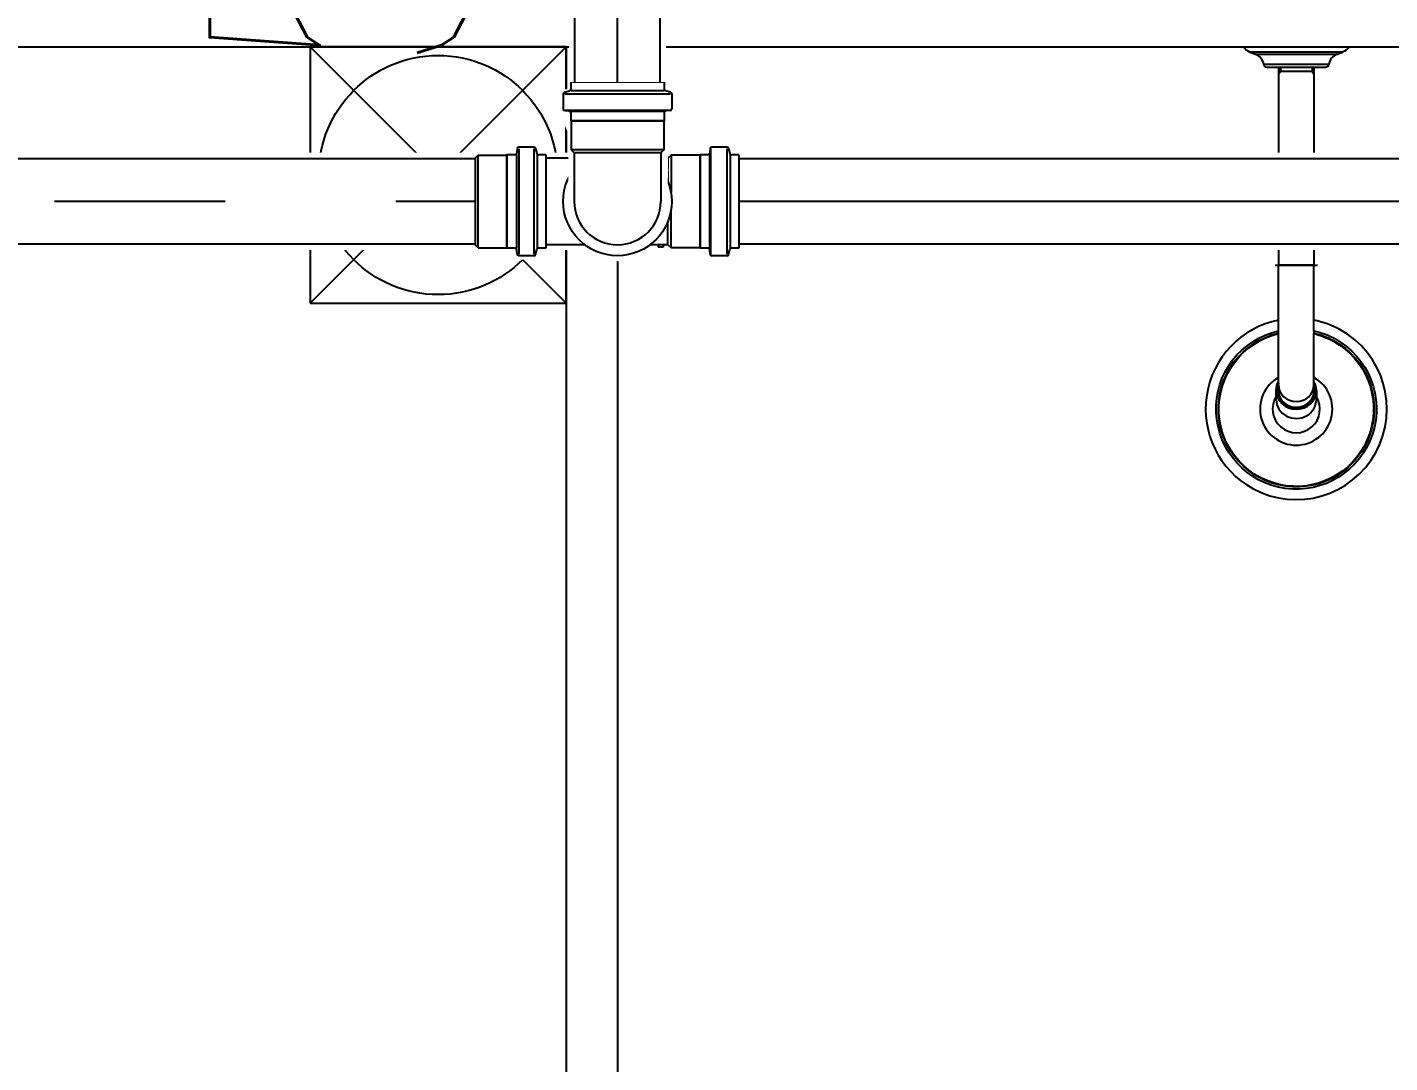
# Model space of a CAD drawing. Header units: inches. Extents: x 542787 to 543192, y 9574025 to 9574373.
# Drawn here: x 543041.05 to 543041.848, y 9574114.46 to 9574115.066 of the extents above; entities that cross this region are included whole.
import ezdxf
from ezdxf.enums import TextEntityAlignment as Align

# ---------------------------------------------------------------- set-up
doc = ezdxf.new("R2010")
doc.units = ezdxf.units.IN
doc.header["$MEASUREMENT"] = 0
doc.linetypes.add('DASHDOT', pattern=[1, 0.5, -0.25, 0, -0.25])
for name, color, linetype in [('EIXO', 8, 'Continuous'), ('I-ARQ', 8, 'Continuous'), ('I-ESGOTO', 6, 'Continuous'), ('I-NORMO_INST', 4, 'Continuous')]:
    doc.layers.add(name, color=color, linetype=linetype)
doc.styles.add('125', font='ROMANS.SHX', dxfattribs={"width": 0.7, "height": 0.25})
doc.styles.add('25', font='ROMANS.SHX', dxfattribs={"width": 0.7, "height": 0.05})

# ---------------------------------------------------------------- blocks, each defined once
blk = doc.blocks.new('*U99')
at = {"color": 2}
blk.add_wipeout([(0, 0.02847), (5.3009, 0.02847), (5.3009, -0.02847), (0, -0.02847)], dxfattribs=at)
for p, q in [((0, 0.025), (5.3009, 0.025)), ((0, -0.025), (5.3009, -0.025))]:
    blk.add_line(p, q)
at = {"layer": 'EIXO', "linetype": 'DASHDOT', "ltscale": 0.01}
blk.add_line((0, 0), (5.3009, 0), dxfattribs=at)
blk = doc.blocks.new('*U126')
at = {"color": 2}
blk.add_wipeout([(-0.03469, -0.04905), (-0.03224, -0.04586), (-0.03024, -0.04533), (-0.03024, -0.03967), (-0.02824, -0.03967), (-0.02824, -0.02003), (-0.03595, -0.00022), (-0.02824, 0.02157), (-0.02974, 0.0217), (-0.02974, 0.02886), (-0.02866, 0.02895), (-0.03004, 0.03033), (-0.03004, 0.04713), (-0.03024, 0.04733), (-0.03024, 0.05177), (-0.03168, 0.05189), (-0.03469, 0.05518), (-0.03469, 0.06395), (-0.03224, 0.06714), (-0.03024, 0.06767), (-0.03024, 0.07102), (0.02906, 0.07102), (0.02906, 0.06767), (0.03107, 0.06714), (0.03351, 0.06395), (0.03351, 0.05518), (0.0305, 0.05189), (0.02906, 0.05177), (0.02906, 0.04578), (0.02886, 0.04578), (0.02886, 0.03033), (0.02749, 0.02895), (0.02856, 0.02886), (0.02856, 0.0217), (0.02706, 0.02157), (0.03482, 0.00126), (0.02706, -0.02003), (0.02706, -0.03967), (0.02906, -0.03967), (0.02906, -0.04533), (0.03107, -0.04586), (0.03351, -0.04905), (0.03351, -0.05782), (0.0305, -0.06111), (0.02906, -0.06123), (0.02906, -0.06567), (0.02882, -0.06592), (0.02882, -0.08267), (0.02572, -0.08348), (-0.02689, -0.08348), (-0.02999, -0.08267), (-0.02999, -0.06592), (-0.03024, -0.06567), (-0.03024, -0.06123), (-0.03168, -0.06111), (-0.03469, -0.05782)], dxfattribs=at)
for p, q in [((-0.03239, 0.06395), (-0.03239, 0.05518)), ((-0.03165, 0.06491), (-0.02868, 0.06571)), ((-0.03139, 0.06395), (0.03021, 0.06395)), ((-0.02794, 0.07102), (0.02676, 0.07102)), ((-0.02794, 0.07102), (-0.02794, 0.06667)), ((0.02676, 0.07102), (0.02676, 0.06667)), ((0.03047, 0.06491), (0.0275, 0.06571)), ((0.03121, 0.06395), (0.03121, 0.05518)), ((-0.03148, 0.05418), (-0.02885, 0.05395)), ((-0.03139, 0.05445), (0.03021, 0.05445)), ((-0.02794, 0.05296), (-0.02794, 0.04828)), ((-0.02794, 0.04828), (0.02676, 0.04828)), ((-0.02794, 0.04828), (-0.02774, 0.04808)), ((-0.02774, 0.04808), (-0.02774, 0.03128)), ((0.02676, 0.04828), (0.02656, 0.04808)), ((0.02656, 0.04808), (0.02656, 0.03128)), ((0.02676, 0.05296), (0.02676, 0.04828)), ((0.0303, 0.05418), (0.02767, 0.05395)), ((-0.02774, 0.03128), (-0.00589, 0.03128)), ((-0.02774, 0.03128), (-0.02594, 0.02948)), ((-0.02594, 0.02688), (-0.02744, 0.02675)), ((-0.02744, 0.02675), (-0.02744, 0.02381)), ((-0.02594, 0.02948), (-0.02594, 0.01912)), ((0.02656, 0.03128), (0.00472, 0.03128)), ((0.02656, 0.03128), (0.02476, 0.02948)), ((0.02476, 0.02948), (0.02476, 0.01912)), ((0.02476, 0.02688), (0.02626, 0.02675)), ((0.02626, 0.02675), (0.02626, 0.02381)), ((-0.02594, 0.02368), (-0.02744, 0.02381)), ((0.02476, 0.02368), (0.02626, 0.02381)), ((-0.02594, -0.01927), (-0.02594, -0.04198)), ((0.02476, -0.01927), (0.02476, -0.04198)), ((-0.03165, -0.04809), (-0.02868, -0.04729)), ((-0.02794, -0.04198), (0.02676, -0.04198)), ((-0.02794, -0.04198), (-0.02794, -0.04633)), ((0.02676, -0.04198), (0.02676, -0.04633)), ((0.03047, -0.04809), (0.0275, -0.04729)), ((-0.03239, -0.04905), (-0.03239, -0.05782)), ((-0.03139, -0.04905), (0.03021, -0.04905)), ((0.03121, -0.04905), (0.03121, -0.05782)), ((-0.03148, -0.05882), (-0.02885, -0.05905)), ((-0.03139, -0.05782), (0.03021, -0.05782)), ((-0.02794, -0.06004), (-0.02794, -0.06472)), ((0.02676, -0.06004), (0.02676, -0.06472)), ((0.0303, -0.05882), (0.02767, -0.05905)), ((-0.02794, -0.06472), (-0.02769, -0.06497)), ((-0.02769, -0.08172), (-0.02769, -0.06497)), ((0.02676, -0.06472), (0.02652, -0.06497)), ((0.02652, -0.08172), (0.02652, -0.06497)), ((-0.02769, -0.08172), (-0.02594, -0.08348)), ((-0.02594, -0.08348), (0.02476, -0.08348)), ((0.02652, -0.08172), (0.02476, -0.08348))]:
    blk.add_line(p, q)
at = {"color": 8}
for p, q in [((-0.02794, 0.06591), (0.02676, 0.06591)), ((-0.02794, 0.05388), (0.02676, 0.05388)), ((-0.02774, 0.04808), (0.02656, 0.04808)), ((-0.02594, 0.02948), (-0.01233, 0.02948)), ((0.02476, 0.02948), (0.01115, 0.02948)), ((-0.02794, -0.04709), (0.02676, -0.04709)), ((-0.02594, -0.04198), (0.02476, -0.04198)), ((-0.02794, -0.05912), (0.02676, -0.05912)), ((0.02676, -0.06472), (-0.02794, -0.06472)), ((-0.02769, -0.06497), (0.02652, -0.06497)), ((0.02652, -0.08172), (-0.02769, -0.08172))]:
    blk.add_line(p, q, dxfattribs=at)
blk.add_lwpolyline([(0.02526, -0.01653), (0.02526, -0.01653, 0.174705)], format="xyb")
for radius in [0.0318, 0.02555]:
    blk.add_circle((-0.00059, -0.00008), radius)
blk.add_circle((-0.00059, -0.00008), 0.02735, dxfattribs=at)
for centre, start, end in [((-0.03139, 0.06395), 105, 180), ((-0.02894, 0.06667), 285, 360), ((0.02776, 0.06667), 180, 255), ((0.03021, 0.06395), 360, 75), ((-0.03139, 0.05518), 180, 265), ((-0.02894, 0.05296), 360, 85), ((0.02776, 0.05296), 95, 180), ((0.03021, 0.05518), 275, 360), ((-0.02894, -0.04633), 285, 360), ((0.02776, -0.04633), 180, 255), ((-0.03139, -0.04905), 105, 180), ((0.03021, -0.04905), 360, 75), ((-0.03139, -0.05782), 180, 265), ((-0.02894, -0.06004), 360, 85), ((0.02776, -0.06004), 95, 180), ((0.03021, -0.05782), 275, 360)]:
    blk.add_arc(centre, 0.001, start, end)
blk = doc.blocks.new('*U207')
at = {"color": 1, "style": '25'}
for tag, flags, p in [('MARCA', 1, (0.00003, -0.18766)), ('QUANT.', 3, (0.00003, -0.27182))]:
    blk.add_attdef(tag, text='', height=0.05, dxfattribs=dict(at, flags=flags)).set_placement(p, align=Align.CENTER)
at = {"color": 2}
blk.add_wipeout([(0.02866, -0.02454), (0.02936, -0.04125), (0.03397, -0.05142), (0.03397, -0.06558), (0.02936, -0.06558), (0.02936, -0.07), (0, -0.07), (-0.02936, -0.07), (-0.02936, -0.06607), (-0.03397, -0.06607), (-0.03397, -0.05191), (-0.02917, -0.04169), (-0.0297, -0.01824), (-0.02925, -0.00883), (-0.02766, 0.00999), (-0.02392, 0.01957), (-0.01919, 0.02337), (-0.01244, 0.02728), (-0.006, 0.02973), (0.00543, 0.02912), (0.01477, 0.02636), (0.02112, 0.0214), (0.02579, 0.01294), (0.02873, 0.00358), (0.0287, -0.00546)], dxfattribs=at)
for p, q in [((0.02535, -0.02845), (0.02535, 0)), ((-0.02535, -0.02845), (-0.02535, 0)), ((-0.02715, -0.03025), (-0.02535, -0.02845)), ((-0.02715, -0.04705), (-0.02715, -0.03025)), ((-0.02715, -0.03025), (0.02715, -0.03025)), ((0.02715, -0.03025), (0.02535, -0.02845)), ((0.02715, -0.04705), (0.02715, -0.03025)), ((-0.02735, -0.04725), (-0.02715, -0.04705)), ((-0.02735, -0.05193), (-0.02735, -0.04725)), ((-0.02715, -0.04705), (0.02715, -0.04705)), ((0.02735, -0.04725), (0.02715, -0.04705)), ((0.02735, -0.05193), (0.02735, -0.04725)), ((-0.0318, -0.06292), (-0.0318, -0.05416)), ((-0.03089, -0.05316), (-0.02826, -0.05293)), ((0.0308, -0.05343), (-0.0308, -0.05343)), ((0.03089, -0.05316), (0.02826, -0.05293)), ((0.0318, -0.06292), (0.0318, -0.05416)), ((0.0308, -0.06292), (-0.0308, -0.06292)), ((-0.03106, -0.06389), (-0.02809, -0.06468)), ((-0.02735, -0.07), (-0.02735, -0.06565)), ((0.02735, -0.07), (-0.02735, -0.07)), ((0.02735, -0.07), (0.02735, -0.06565)), ((0.03106, -0.06389), (0.02809, -0.06468))]:
    blk.add_line(p, q)
at = {"color": 8}
for p, q in [((-0.02535, -0.02845), (0.02535, -0.02845)), ((-0.02735, -0.04725), (0.02735, -0.04725)), ((0.02735, -0.05285), (-0.02735, -0.05285)), ((0.02735, -0.06488), (-0.02735, -0.06488))]:
    blk.add_line(p, q, dxfattribs=at)
for centre, radius, start, end in [((0, 0), 0.02535, 0, 180), ((-0.0308, -0.05416), 0.001, 95, 180), ((-0.02835, -0.05193), 0.001, 275, 0), ((0.02835, -0.05193), 0.001, 180, 265), ((0.0308, -0.05416), 0.001, 0, 85), ((-0.0308, -0.06292), 0.001, 180, 255), ((0.0308, -0.06292), 0.001, 285, 0), ((-0.02835, -0.06565), 0.001, 0, 75), ((0.02835, -0.06565), 0.001, 105, 180)]:
    blk.add_arc(centre, radius, start, end)
at = {"color": 1, "style": '25', "flags": 1}
blk.add_attdef('DESCRICAO', text='', height=0.05, dxfattribs=at).set_placement((0.00003, -0.10848), align=Align.CENTER)
blk = doc.blocks.new('*U218')
at = {"color": 2}
blk.add_wipeout([(0.02847, 0), (0.02847, -0.46983), (-0.02847, -0.46983), (-0.02847, 0)], dxfattribs=at)
for p, q in [((-0.025, 0), (-0.025, -0.46983)), ((0.025, 0), (0.025, -0.46983))]:
    blk.add_line(p, q)
at = {"layer": 'EIXO', "linetype": 'DASHDOT', "ltscale": 0.01}
blk.add_line((0, 0), (0, -0.46983), dxfattribs=at)

msp = doc.modelspace()

# ---------------------------------------------------------------- linework, layer by layer
at = {"layer": 'I-ARQ'}
for p, q in [((543038.97101, 9574115.05451), (543044.69601, 9574115.05451)), ((543041.21601, 9574115.05451), (543041.21601, 9574114.90451)), ((543041.36601, 9574115.05451), (543041.21601, 9574115.05451)), ((543041.36601, 9574115.05451), (543041.21601, 9574114.90451)), ((543041.36601, 9574114.90451), (543041.21601, 9574115.05451)), ((543041.36601, 9574115.05451), (543041.36601, 9574113.84451)), ((543041.36601, 9574114.90451), (543041.36601, 9574115.05451)), ((543041.39601, 9574115.05451), (543041.39601, 9574113.84451)), ((543041.21601, 9574114.90451), (543041.36601, 9574114.90451))]:
    msp.add_line(p, q, dxfattribs=at)
at = {"layer": 'I-ARQ', "ltscale": 0.200747}
msp.add_lwpolyline([(543041.76638, 9574115.0515, -0.164371), (543041.76262, 9574115.05451), (543041.82439, 9574115.05451, -0.164371), (543041.82064, 9574115.0515)], format="xyb", dxfattribs=at)
at = {"layer": 'I-ARQ'}
msp.add_lwpolyline([(543041.82064, 9574115.0515), (543041.76638, 9574115.0515), (543041.76956, 9574115.05035), (543041.81746, 9574115.05035)], close=True, dxfattribs=at)
for points in [[(543041.77444, 9574115.04424, 0.280777), (543041.76956, 9574115.05035)], [(543041.81258, 9574115.04424, -0.377188), (543041.81059, 9574115.04249), (543041.77642, 9574115.04249, -0.377188), (543041.77444, 9574115.04424)], [(543041.81746, 9574115.05035, 0.280777), (543041.81258, 9574115.04424)], [(543041.78317, 9574114.89461, 0.700978), (543041.76807, 9574114.796, 1), (543041.81894, 9574114.88913, 0.07613), (543041.80384, 9574114.89461)], [(543041.80384, 9574114.88836, -0.06962), (543041.81602, 9574114.88377, -5.480122), (543041.78317, 9574114.88836)], [(543041.78317, 9574114.86104, 3.836175), (543041.80384, 9574114.86104)], [(543041.78174, 9574114.8499, 1.802734), (543041.80527, 9574114.8499)]]:
    msp.add_lwpolyline(points, format="xyb", dxfattribs=at)
at = {"layer": 'I-ARQ', "ltscale": 0.352288}
msp.add_lwpolyline([(543041.81258, 9574115.04424), (543041.77444, 9574115.04424)], dxfattribs=at)
at = {"layer": 'I-ARQ', "ltscale": 0.029062}
for points in [[(543041.7842, 9574115.04249), (543041.7842, 9574115.04017), (543041.78317, 9574115.03838)], [(543041.80281, 9574115.04249), (543041.80281, 9574115.04017)]]:
    msp.add_lwpolyline(points, dxfattribs=at)
at = {"layer": 'I-ARQ'}
for points in [[(543041.78317, 9574115.04249), (543041.78317, 9574114.92686)], [(543041.80384, 9574115.04249), (543041.80384, 9574114.92686)]]:
    msp.add_lwpolyline(points, dxfattribs=at)
at = {"layer": 'I-ARQ', "ltscale": 0.242325}
msp.add_lwpolyline([(543041.80384, 9574115.04017), (543041.78317, 9574115.04017)], dxfattribs=at)
at = {"layer": 'I-ARQ', "ltscale": 0.218093}
msp.add_lwpolyline([(543041.80281, 9574115.04017), (543041.78534, 9574115.04017)], dxfattribs=at)
at = {"layer": 'I-ARQ', "ltscale": 0.025813}
msp.add_lwpolyline([(543041.80281, 9574115.04017), (543041.80384, 9574115.03838)], dxfattribs=at)
at = {"layer": 'I-ARQ', "linetype": 'DASHDOT', "ltscale": 0.30975}
msp.add_lwpolyline([(543041.7811, 9574114.92686), (543041.80591, 9574114.92686)], dxfattribs=at)
at = {"layer": 'I-ARQ', "ltscale": 0.06322}
for points in [[(543041.78317, 9574114.89461), (543041.78317, 9574114.92686)], [(543041.80384, 9574114.89461), (543041.80384, 9574114.92686)], [(543041.78317, 9574114.86104), (543041.78317, 9574114.89461)], [(543041.80384, 9574114.88836), (543041.80384, 9574114.89461)], [(543041.78317, 9574114.85155), (543041.78317, 9574114.86104)], [(543041.80384, 9574114.85155), (543041.80384, 9574114.86104)]]:
    msp.add_lwpolyline(points, dxfattribs=at)
at = {"layer": 'I-ARQ', "ltscale": 0.258125}
msp.add_lwpolyline([(543041.80384, 9574114.92686), (543041.78317, 9574114.92686)], dxfattribs=at)
at = {"layer": 'I-ARQ', "ltscale": 0.06322}
for points in [[(543041.80384, 9574114.88836), (543041.80384, 9574114.887, -0.067971), (543041.81538, 9574114.8826, -5.429636), (543041.78317, 9574114.887)], [(543041.80384, 9574114.86104), (543041.80384, 9574114.88667, -0.067551), (543041.81523, 9574114.88232, -5.416932), (543041.78317, 9574114.88667)]]:
    msp.add_lwpolyline(points, format="xyb", dxfattribs=at)
at = {"layer": 'I-ARQ', "ltscale": 0.067122}
msp.add_lwpolyline([(543041.78174, 9574114.84809), (543041.78174, 9574114.85358, -0.128945), (543041.78317, 9574114.85876)], format="xyb", dxfattribs=at)
at = {"layer": 'I-ARQ', "ltscale": 0.067121}
for points in [[(543041.80527, 9574114.85347), (543041.80527, 9574114.8499)], [(543041.80527, 9574114.8499), (543041.80527, 9574114.84809)]]:
    msp.add_lwpolyline(points, dxfattribs=at)
at = {"layer": 'I-ARQ'}
msp.add_circle((543041.29101, 9574114.97951), 0.07, dxfattribs=at)
for centre, major_axis, ratio, start_param, end_param in [((543041.79351, 9574114.85364), (-0.01126, 0), 0.939693, 5.874594, 9.833369), ((543041.79351, 9574114.85364), (-0.01116, 0), 0.939693, 5.895727, 9.812236), ((543041.79351, 9574114.85347), (-0.01176, 0), 0.939693, 6.283156, 9.424748), ((543041.79351, 9574114.85352), (-0.01055, 0), 0.939693, 6.083746, 6.283156), ((543041.79351, 9574114.85352), (-0.01055, 0), 0.939693, 6.283156, 7.353981), ((543041.79351, 9574114.85295), (-0.01055, 0), 0.939693, 6.083746, 6.254788), ((543041.79351, 9574114.85662), (0.01034, 0), 0.939693, 3.141593, 6.283185), ((543041.79351, 9574114.85352), (-0.01055, 0), 0.939693, 1.070796, 3.141564), ((543041.79351, 9574114.85347), (-0.01176, -0.00001), 0.942388, 3.140774, 3.638398), ((543041.79351, 9574114.85295), (-0.01055, 0), 0.939693, 3.169992, 3.341037), ((543041.79351, 9574114.85352), (-0.01055, 0), 0.939693, 3.141564, 3.341037), ((543041.79351, 9574114.84809), (-0.01176, 0), 0.939693, 6.283156, 7.353981), ((543041.79351, 9574114.84809), (-0.01176, 0), 0.939693, 1.070796, 3.141564)]:
    msp.add_ellipse(centre, major_axis=major_axis, ratio=ratio, start_param=start_param, end_param=end_param, dxfattribs=at)

# ---------------------------------------------------------------- texts
at = {"layer": 'I-NORMO_INST', "style": '125', "width": 0.7}
msp.add_text('50', height=0.15, rotation=90, dxfattribs=at).set_placement((543041.30724, 9574115.03765))

# ---------------------------------------------------------------- next in the draw order: block references
at = {"layer": 'I-ESGOTO', "xscale": -1}
msp.add_blockref('*U99', (543042.76626, 9574114.96409), dxfattribs=at)

# ---------------------------------------------------------------- next in the draw order: linework, layer by layer
at = {"layer": 'I-ESGOTO'}
msp.add_lwpolyline([(543042.89576, 9574114.96409), (543041.39576, 9574114.96409), (543041.39576, 9574115.56246)], dxfattribs=at)

# ---------------------------------------------------------------- next in the draw order: block references
at = {"layer": 'I-ESGOTO', "rotation": 270}
msp.add_blockref('*U126', (543041.39608, 9574114.9635), dxfattribs=at)

# ---------------------------------------------------------------- next in the draw order: block references
at = {"layer": 'I-ESGOTO', "rotation": 180}
msp.add_blockref('*U207', (543041.39601, 9574114.96409), dxfattribs=at)

# ---------------------------------------------------------------- next in the draw order: block references
msp.add_blockref('*U218', (543041.39601, 9574115.03409), dxfattribs=at)

doc.saveas('drawing.dxf')
